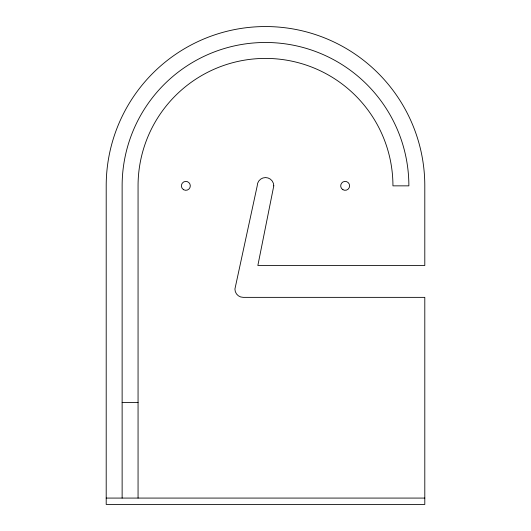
<?xml version="1.0" encoding="UTF-8"?>
<svg xmlns="http://www.w3.org/2000/svg" width="531" height="531" viewBox="0 0 531 531"><rect width="100%" height="100%" fill="white"/><g stroke="black" fill="none" stroke-linecap="round" stroke-linejoin="round"><path stroke-width="0.8" d="M122.13 402.498L138.06 402.498M106.2 498.078L424.8 498.078M138.06 498.078L138.06 185.85A127.44 127.44 0 0 1 265.5 58.41A127.44 127.44 0 0 1 392.94 185.85L408.87 185.85A143.37 143.37 0 0 0 265.5 42.48A143.37 143.37 0 0 0 122.13 185.85L122.13 498.078M273.784 185.85L257.854 265.5L424.8 265.5L424.8 185.85A159.3 159.3 0 0 0 265.5 26.55A159.3 159.3 0 0 0 106.2 185.85L106.2 504.45L424.8 504.45L424.8 297.36L243.198 297.36A8.284 8.284 0 0 1 234.914 289.076L257.216 185.85A8.284 8.284 0 0 1 265.5 177.566A8.284 8.284 0 0 1 273.784 185.85M183.62 189.713A4.46 4.46 0 0 0 190.31 185.85A4.46 4.46 0 0 0 183.62 181.987A4.46 4.46 0 0 0 183.62 189.713M342.92 189.713A4.46 4.46 0 0 0 349.61 185.85A4.46 4.46 0 0 0 342.92 181.987A4.46 4.46 0 0 0 342.92 189.713"/></g></svg>
